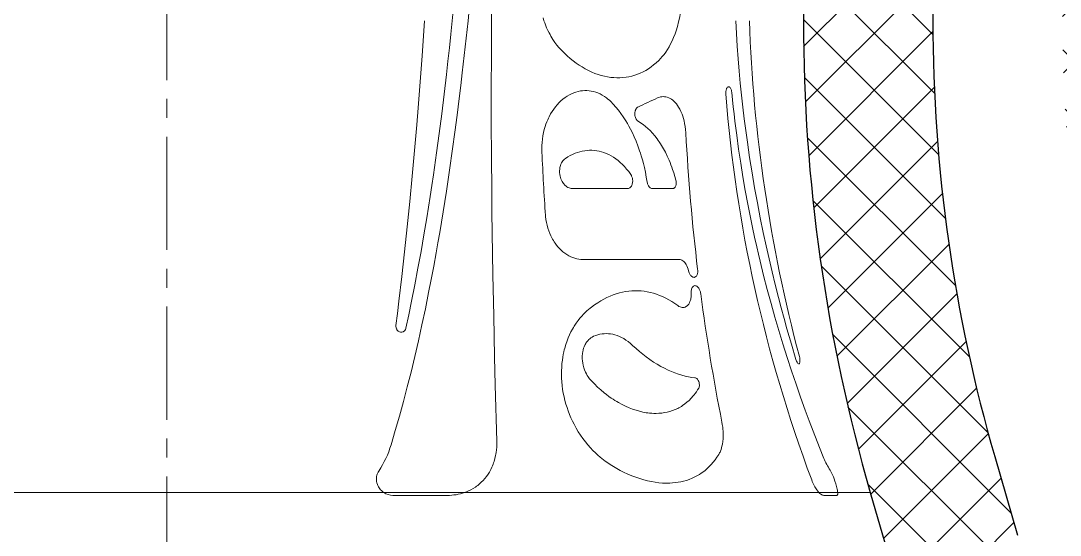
# Model space of a CAD drawing. Extents: x -234 to 800, y -95 to 506.
# Drawn here: x 306.49 to 354.65, y 107.97 to 131.83 of the extents above; entities that cross this region are included whole.
import ezdxf

# ---------------------------------------------------------------- set-up
doc = ezdxf.new("R2010")
doc.units = 0
doc.header["$LTSCALE"] = 7
doc.header["$MEASUREMENT"] = 0
doc.linetypes.add('CENTER2', pattern=[1.125, 0.75, -0.125, 0.125, -0.125])
for name, color, linetype, lineweight in [('1', 1, 'CENTER2', 15), ('3', 3, 'CONTINUOUS', 30), ('8', 252, 'CONTINUOUS', 15)]:
    doc.layers.add(name, color=color, linetype=linetype, lineweight=lineweight)

msp = doc.modelspace()

# ---------------------------------------------------------------- hatches: boundary and pattern name
at = {"layer": '8'}
h = msp.add_hatch(dxfattribs=at)
h.set_pattern_fill('ANSI37', color=256, scale=15)
h.paths.add_polyline_path([(352.7561, 197.4253, -0.0343345), (352.9819, 200.7098, 0.0343345), (353.3061, 205.4253), (353.3061, 208.4253, 0.1741773), (350.334, 216.6982), (344.2705, 224.048, -0.1279246), (344.0582, 224.5045), (336.3197, 266.8253), (330.2203, 266.8253), (338.1561, 223.4253, 0.1279246), (339.6422, 220.2298), (345.7057, 212.8799, -0.1741773), (347.3061, 208.4253), (347.3061, 205.4253, -0.0343345), (347.0383, 201.5309, 0.0343345), (346.7561, 197.4253, -0.0304595), (343.6519, 146.517, 0.0304595), (342.7561, 131.8253, 0.0705248), (345.8566, 109.9526), (346.9121, 106.3046, -0.0705248), (347.3061, 103.5253), (347.3061, 102.0253, -0.0515865), (347.1367, 100.3877), (346.9831, 99.6535, 0.0515865), (346.8561, 98.4253), (346.8561, 69.9253, 0.0515865), (346.9831, 68.6971), (347.1367, 67.963, -0.0515865), (347.3061, 66.3253, -0.029915), (346.4408, 51.8753), (353.3061, 51.8753), (353.3061, 66.3253, 0.0515865), (353.0096, 69.1912), (352.8561, 69.9253), (352.8561, 98.4253), (353.0096, 99.1594, 0.0515865), (353.3061, 102.0253), (353.3061, 103.5253, 0.0705248), (352.6757, 107.9721), (351.6202, 111.6202, -0.0705248), (348.7561, 131.8253, -0.0304595), (349.6075, 145.788, 0.0304595)])
h.paths.add_polyline_path([(348.1504, 141.6167), (348.7277, 149.7033), (344.9872, 149.9703), (344.4099, 141.8837)], flags=24)
h.paths.add_polyline_path([(347.8411, 149.9847), (348.3638, 157.3078), (345.7455, 157.4947), (345.2227, 150.1716)], flags=24)
h = msp.add_hatch(dxfattribs=at)
h.set_pattern_fill('ANSI37', color=256, scale=15)
h.paths.add_polyline_path([(366.2561, 266.8253), (342.4192, 266.8253), (349.7264, 226.8631), (354.9623, 220.5164, -0.1741773), (359.3061, 208.4253), (359.3061, 205.4253, -0.0343345), (358.9254, 199.8887, 0.0343345), (358.7561, 197.4253, -0.0304595), (355.563, 145.059, 0.0304595), (354.7561, 131.8253, 0.0705248), (357.3839, 113.2877), (358.4393, 109.6397, -0.0705248), (359.3061, 103.5253), (359.3061, 102.0253, -0.053183), (358.8561, 97.8066), (358.8561, 70.544, -0.053183), (359.3061, 66.3253), (359.3061, 51.8753), (366.2561, 51.8753)])
h.paths.add_polyline_path([(363.7529, 150.0169), (363.7529, 157.3586), (361.1279, 157.3586), (361.1279, 150.0169)], flags=24)
h.paths.add_polyline_path([(364.6573, 141.6922), (364.6573, 149.7993), (360.9073, 149.7993), (360.9073, 141.6922)], flags=24)

# ---------------------------------------------------------------- linework, layer by layer
at = {"layer": '1'}
msp.add_line((313.2561, 291.8253), (313.2561, 16.8753), dxfattribs=at)
at = {"layer": '3'}
for p, q in [((351.6202, 111.6202), (352.6757, 107.9721)), ((345.8566, 109.9526), (346.9121, 106.3046))]:
    msp.add_line(p, q, dxfattribs=at)
for centre, radius, start, end in [((463.6761, 131.8253), 120.92, 173.02135, 180), ((463.6761, 131.8253), 114.92, 173.02135, 180), ((421.4561, 131.8253), 78.7, 180, 196.136384), ((421.4561, 131.8253), 72.7, 180, 196.136384)]:
    msp.add_arc(centre, radius, start, end, dxfattribs=at)
at = {"layer": '8', "lineweight": 13, "ltscale": 0.064077}
msp.add_line((334.6156, 124.0507), (332.0525, 124.0507), dxfattribs=at)
at = {"layer": '8', "lineweight": 13, "ltscale": 0.024073}
msp.add_line((335.7501, 124.0507), (336.7131, 124.0507), dxfattribs=at)
at = {"layer": '8', "lineweight": 13, "ltscale": 0.112}
msp.add_line((337.0042, 120.758), (332.5242, 120.758), dxfattribs=at)
at = {"layer": '8', "lineweight": 13}
msp.add_line((345.8566, 109.9526), (297.6265, 109.9526), dxfattribs=at)
at = {"layer": '8', "lineweight": 13, "ltscale": 0.063107}
msp.add_line((326.2567, 109.8194), (323.7324, 109.8194), dxfattribs=at)
at = {"layer": '8', "lineweight": 13, "ltscale": 0.015162}
msp.add_line((344.307, 109.8194), (343.7006, 109.8194), dxfattribs=at)
at = {"layer": '8', "lineweight": 13}
for points in [[(330.7354, 131.8253), (330.6925, 131.9599)], [(323.6504, 112.1641), (323.8462, 112.8239), (324.0363, 113.4914), (324.221, 114.1666), (324.4003, 114.8493), (324.5743, 115.5396), (324.7483, 116.2601), (324.917, 116.9885), (325.0803, 117.725), (325.2384, 118.4695), (325.3915, 119.2221), (325.511, 119.8329), (325.6275, 120.449), (325.7409, 121.0704), (325.8234, 121.5361), (325.9043, 122.0047), (325.9849, 122.4835), (326.0638, 122.9651), (326.2159, 123.9293), (326.362, 124.9044), (326.5024, 125.8899), (326.6077, 126.6635), (326.7098, 127.443), (326.8088, 128.2281), (326.8809, 128.8205), (326.9514, 129.416), (327.0874, 130.6153), (327.217, 131.8253)], [(323.8762, 117.6944), (323.9477, 118.2589), (324.0174, 118.8258), (324.1519, 119.9669), (324.2799, 121.1173), (324.402, 122.277), (324.5185, 123.4452), (324.6298, 124.6218), (324.7361, 125.8061), (324.8378, 126.9976), (324.9033, 127.7958), (324.9669, 128.5967), (325.0889, 130.2064), (325.2044, 131.8253)], [(326.4845, 131.8253), (326.4202, 131.2003), (326.3542, 130.5778), (326.2863, 129.958), (326.2166, 129.3411), (326.1085, 128.4212), (325.9961, 127.5083), (325.8792, 126.6027), (325.7577, 125.7048), (325.6132, 124.6883), (325.5379, 124.1802), (325.461, 123.6749), (325.3836, 123.1802), (325.3046, 122.6884), (325.1737, 121.9013), (325.0383, 121.1217), (324.8982, 120.3498), (324.7534, 119.5856), (324.6038, 118.8293), (324.4734, 118.1959), (324.3393, 117.5681)], [(328.3079, 131.8253), (328.2975, 130.2467), (328.2932, 128.6693), (328.295, 127.0936), (328.3027, 125.5203), (328.3159, 123.9501), (328.3268, 122.9704), (328.3397, 121.9923), (328.3709, 120.0413), (328.4077, 118.1369), (328.4499, 116.2411), (328.4816, 114.9311), (328.5494, 112.3261)], [(331.5264, 130.4761), (331.4298, 130.5833), (331.3344, 130.6993), (331.2407, 130.8245), (331.1488, 130.9601), (331.1033, 131.0324), (331.0584, 131.1078), (331.0147, 131.1856), (330.9716, 131.2666), (330.915, 131.3808), (330.86, 131.5016), (330.807, 131.6295), (330.7705, 131.7255), (330.7354, 131.8253)], [(336.9878, 131.8253), (336.9606, 131.7178), (336.9323, 131.6142), (336.9018, 131.5104), (336.8705, 131.4107), (336.8068, 131.2269), (336.7405, 131.0572), (336.6719, 130.9001), (336.6012, 130.7545), (336.5286, 130.6193), (336.454, 130.4936), (336.3768, 130.3754), (336.2979, 130.2658), (336.2175, 130.1645), (336.136, 130.0715), (336.0537, 129.9862)], [(342.411, 116.1141), (342.199, 116.8242), (342.0951, 117.1822), (341.9928, 117.542), (341.8588, 118.0248), (341.7276, 118.511), (341.5994, 119.0005), (341.4494, 119.5926), (341.3039, 120.1894), (341.1631, 120.7912), (341.027, 121.3977), (340.8959, 122.0091), (340.7562, 122.6938), (340.623, 123.3844), (340.4965, 124.0805), (340.377, 124.7822), (340.3196, 125.1366), (340.2641, 125.4925), (340.2109, 125.8463), (340.1596, 126.2015), (340.0857, 126.7391), (340.0162, 127.2795), (339.9512, 127.8226), (339.8906, 128.3684), (339.8333, 128.9297), (339.781, 129.4937), (339.7336, 130.0602), (339.69, 130.6461), (339.6519, 131.2346), (339.6193, 131.8253)], [(336.0537, 129.9862), (335.9362, 129.8762), (335.817, 129.7752), (335.6963, 129.6829), (335.5741, 129.5991), (335.4504, 129.5235), (335.3252, 129.4559), (335.1987, 129.3959), (335.0708, 129.3437), (334.9416, 129.2988), (334.8111, 129.2613), (334.6741, 129.2299), (334.536, 129.2063), (334.3966, 129.1903), (334.2562, 129.1819), (334.1146, 129.181), (333.9721, 129.1876), (333.8285, 129.2019), (333.6839, 129.2236), (333.5385, 129.253), (333.3921, 129.2901), (333.2449, 129.335), (333.097, 129.3879), (332.9483, 129.4488), (332.7991, 129.518), (332.6493, 129.5957), (332.4991, 129.6821), (332.3599, 129.7701), (332.2206, 129.866), (332.0812, 129.9702), (331.9418, 130.083), (331.8028, 130.2046), (331.6643, 130.3355), (331.5264, 130.4761)], [(330.6402, 125.7282), (330.6365, 125.8833), (330.6394, 126.0366), (330.6487, 126.1862), (330.6637, 126.3307), (330.6875, 126.4905), (330.7172, 126.6418), (330.7519, 126.7844), (330.7908, 126.9185), (330.8282, 127.0306), (330.868, 127.1365), (330.9097, 127.2363), (330.942, 127.3074), (330.9751, 127.3756), (331.044, 127.5046), (331.1154, 127.6232), (331.1886, 127.7322), (331.2635, 127.8325), (331.3487, 127.9351), (331.4352, 128.0283), (331.5227, 128.1128), (331.6113, 128.1894), (331.7111, 128.266), (331.8116, 128.3336), (331.9128, 128.3927), (332.0144, 128.4436), (332.1163, 128.4867), (332.2184, 128.5222), (332.3206, 128.5502), (332.4221, 128.5707), (332.5236, 128.5842), (332.625, 128.5907), (332.7263, 128.5901), (332.8273, 128.5826), (332.9279, 128.5681), (333.0282, 128.5464), (333.1305, 128.5168), (333.2322, 128.4793), (333.3334, 128.434), (333.4341, 128.3804), (333.534, 128.3183), (333.5838, 128.2839), (333.6333, 128.2471), (333.699, 128.1945), (333.7644, 128.1374), (333.8293, 128.0757)], [(339.1653, 128.4312), (339.1633, 128.4761), (339.1644, 128.5194), (339.1678, 128.5584), (339.173, 128.5924), (339.1802, 128.6251), (339.1885, 128.6529), (339.1982, 128.6784), (339.2084, 128.6997), (339.2291, 128.7311), (339.2494, 128.751), (339.2702, 128.7628), (339.2912, 128.767), (339.3123, 128.7641), (339.3337, 128.7539), (339.355, 128.7357), (339.3765, 128.708), (339.3974, 128.6691), (339.4076, 128.6444), (339.4172, 128.6154), (339.4301, 128.5629), (339.4396, 128.4974)], [(336.0003, 128.2482), (336.0644, 128.2739), (336.1286, 128.2923), (336.193, 128.3036), (336.2574, 128.308), (336.3219, 128.3054), (336.3863, 128.2957), (336.4506, 128.279), (336.5147, 128.255), (336.5785, 128.2236), (336.6418, 128.1845), (336.7046, 128.1376), (336.7599, 128.0888), (336.8146, 128.033), (336.8687, 127.9695), (336.9224, 127.8974), (336.9755, 127.8159), (337.0294, 127.7205), (337.0822, 127.6119), (337.108, 127.5522), (337.1333, 127.4886), (337.1658, 127.3975), (337.1966, 127.2985), (337.2253, 127.1914), (337.2537, 127.064), (337.2776, 126.9269), (337.2961, 126.7811), (337.3079, 126.6294)], [(339.4396, 128.4974), (339.4723, 128.1655), (339.5069, 127.8348), (339.5437, 127.503), (339.5823, 127.1725), (339.6649, 126.5171), (339.7546, 125.8668), (339.8514, 125.2218), (339.9549, 124.5824), (340.065, 123.9488), (340.1813, 123.321), (340.3037, 122.6994), (340.3979, 122.2441), (340.4951, 121.7921), (340.5954, 121.3435), (340.6725, 121.0092), (340.7512, 120.6768), (340.9133, 120.0179), (341.0813, 119.3666), (341.255, 118.7232), (341.434, 118.0875), (341.6181, 117.4597), (341.8068, 116.8397), (342.0056, 116.2101), (342.2088, 115.5889), (342.416, 114.9758), (342.6271, 114.371), (342.8416, 113.7743), (343.0228, 113.2832), (343.2061, 112.7975), (343.3914, 112.3174), (343.5315, 111.9608), (343.6726, 111.6072)], [(333.8293, 128.0757), (333.9485, 127.9527), (334.0664, 127.8207), (334.183, 127.6793), (334.2981, 127.5277), (334.4118, 127.3653), (334.468, 127.2797), (334.5239, 127.1912), (334.5977, 127.0681), (334.6708, 126.9392), (334.743, 126.804), (334.8319, 126.6258), (334.9189, 126.4371), (335.0039, 126.237), (335.0864, 126.0245), (335.1661, 125.7987), (335.2048, 125.6806), (335.2426, 125.559), (335.2932, 125.3844), (335.3416, 125.203), (335.3874, 125.0148), (335.4346, 124.7991), (335.4777, 124.5752), (335.5162, 124.3449)], [(335.1003, 127.1667), (335.0719, 127.1867), (335.044, 127.2138), (335.0167, 127.2493), (335.0034, 127.2708), (334.9905, 127.2955), (334.9736, 127.3356), (334.9588, 127.3841), (334.9522, 127.4144), (334.9471, 127.4471), (334.9439, 127.4813), (334.943, 127.5161), (334.9444, 127.5518), (334.9481, 127.5856), (334.9534, 127.6162), (334.9599, 127.6434), (334.9687, 127.6716), (334.9785, 127.6966), (335, 127.7385), (335.0231, 127.771), (335.0453, 127.7944), (335.068, 127.8124), (335.0912, 127.8257)], [(336.8478, 124.4324), (336.7996, 124.6059), (336.7493, 124.7713), (336.6974, 124.9288), (336.6579, 125.0405), (336.6177, 125.1482), (336.5758, 125.2545), (336.5333, 125.3569), (336.4477, 125.5481), (336.3604, 125.7257), (336.2715, 125.8909), (336.1812, 126.0446), (336.1296, 126.1267), (336.0777, 126.2055), (336.0253, 126.2815), (335.9726, 126.3543), (335.8667, 126.4906), (335.7599, 126.6158), (335.6522, 126.7304), (335.5436, 126.8353), (335.4341, 126.9309), (335.3237, 127.0178), (335.2124, 127.0963), (335.1003, 127.1667)], [(331.7289, 125.4408), (331.8394, 125.5127), (331.9504, 125.5765), (332.0618, 125.6323), (332.1736, 125.6807), (332.2855, 125.7216), (332.3977, 125.7553), (332.5099, 125.7819), (332.6222, 125.8016), (332.7345, 125.8145), (332.8467, 125.8204), (332.9588, 125.8196), (333.0705, 125.812), (333.1819, 125.7977), (333.293, 125.7764), (333.4037, 125.7483), (333.5141, 125.7131), (333.624, 125.6707), (333.7337, 125.6208), (333.8429, 125.5634), (333.9518, 125.4979), (334.0602, 125.4243), (334.1681, 125.342), (334.268, 125.2573), (334.3673, 125.1642), (334.466, 125.0624), (334.564, 124.9512), (334.661, 124.8302), (334.7569, 124.6986)], [(332.0525, 124.0507), (332.0014, 124.0539), (331.9501, 124.0634), (331.8987, 124.0795), (331.8472, 124.1023), (331.7956, 124.1324), (331.7442, 124.1705), (331.7171, 124.1942), (331.6901, 124.2206), (331.6658, 124.2471), (331.6417, 124.2763), (331.6078, 124.323), (331.5748, 124.3767), (331.5432, 124.4385), (331.5198, 124.4939), (331.4987, 124.5553), (331.4807, 124.623), (331.4669, 124.6968), (331.4582, 124.783), (331.4572, 124.8695), (331.4637, 124.952), (331.4763, 125.0275), (331.4865, 125.07), (331.498, 125.1092), (331.524, 125.179), (331.5527, 125.2385), (331.5808, 125.2858), (331.6103, 125.3271), (331.6409, 125.3635), (331.6843, 125.4059), (331.7289, 125.4408)], [(334.7569, 124.6986), (334.7838, 124.6543), (334.7978, 124.6257), (334.811, 124.5931), (334.8214, 124.5618), (334.8305, 124.5274), (334.8373, 124.4937), (334.8423, 124.4576), (334.8451, 124.4208), (334.8456, 124.3847), (334.8438, 124.3489), (334.84, 124.3156), (334.8283, 124.2589), (334.8194, 124.2301), (334.8096, 124.2046), (334.788, 124.162), (334.7644, 124.1281), (334.7365, 124.0989), (334.7074, 124.0772), (334.6774, 124.0623), (334.6467, 124.0536), (334.6156, 124.0507)], [(335.5162, 124.3449), (335.5247, 124.3016), (335.5355, 124.2633), (335.5462, 124.2339), (335.5574, 124.2081), (335.5808, 124.1655), (335.605, 124.1319), (335.6338, 124.1014), (335.6633, 124.0785), (335.6927, 124.0628), (335.7217, 124.0537), (335.7501, 124.0507)], [(336.7131, 124.0507), (336.734, 124.0529), (336.7542, 124.0592), (336.7751, 124.071), (336.7951, 124.0883), (336.8144, 124.1122), (336.8326, 124.1446), (336.8419, 124.1672), (336.8504, 124.1943), (336.8569, 124.2229), (336.8617, 124.2554), (336.8643, 124.2995), (336.8623, 124.3484), (336.8565, 124.3925), (336.8478, 124.4324)], [(332.5242, 120.758), (332.4361, 120.7614), (332.3471, 120.7715), (332.2575, 120.7885), (332.1672, 120.8124), (332.0764, 120.8433), (331.9851, 120.8817), (331.8934, 120.9277), (331.8016, 120.9816), (331.708, 121.0451), (331.6148, 121.1177), (331.5685, 121.1576), (331.5222, 121.2001), (331.4531, 121.269), (331.3844, 121.3446), (331.3161, 121.4276), (331.2485, 121.5187), (331.21, 121.5754), (331.1719, 121.635), (331.137, 121.6936), (331.1026, 121.7552), (331.0506, 121.8574), (331.0009, 121.968), (330.9542, 122.0876), (330.9113, 122.2168), (330.8771, 122.3407), (330.8479, 122.4723), (330.825, 122.6093), (330.8091, 122.7505), (330.8059, 122.7932)], [(337.4329, 120.2387), (337.4133, 120.314), (337.3909, 120.3806), (337.3592, 120.4557), (337.3261, 120.5187), (337.2923, 120.5716), (337.2585, 120.6158), (337.215, 120.6621), (337.172, 120.6979), (337.1296, 120.7247), (337.0876, 120.7433), (337.0458, 120.7543), (337.0042, 120.758)], [(337.856, 120.3039), (337.8603, 120.2506), (337.8602, 120.2011), (337.8567, 120.1575), (337.8506, 120.1196), (337.8436, 120.0901), (337.8355, 120.0643), (337.817, 120.0219), (337.7976, 119.9912), (337.7767, 119.9677), (337.7549, 119.9503), (337.7324, 119.9384), (337.7118, 119.932), (337.6906, 119.9293), (337.669, 119.9304), (337.6524, 119.9336), (337.6356, 119.939), (337.61, 119.9511), (337.5839, 119.9685), (337.5571, 119.9922), (337.5305, 120.0222), (337.5134, 120.0453), (337.4963, 120.0725), (337.4791, 120.1048), (337.4622, 120.143), (337.4464, 120.1877), (337.4329, 120.2387)], [(337.5551, 119.2166), (337.5546, 119.2664), (337.5579, 119.3104), (337.5638, 119.3487), (337.5717, 119.3819), (337.5849, 119.4206), (337.5999, 119.452), (337.6161, 119.4776), (337.6289, 119.4934), (337.6421, 119.5069), (337.6697, 119.5272), (337.6989, 119.5394), (337.7277, 119.5439), (337.7573, 119.5417), (337.7877, 119.5325), (337.8188, 119.5161), (337.8506, 119.4915), (337.8777, 119.4636), (337.9048, 119.4282), (337.9317, 119.3835), (337.958, 119.3266), (337.9705, 119.2924), (337.982, 119.254), (337.9919, 119.2117), (337.9993, 119.1669)], [(332.6589, 118.31), (332.728, 118.3734), (332.7974, 118.4344), (332.8683, 118.494), (332.9395, 118.5512), (333.0811, 118.6576), (333.2235, 118.755), (333.3663, 118.8437), (333.5096, 118.924), (333.6533, 118.9962), (333.7972, 119.0605), (333.9415, 119.117), (334.0859, 119.166), (334.2306, 119.2075), (334.3754, 119.2417), (334.5194, 119.2685), (334.6634, 119.2882), (334.8073, 119.3008), (334.9511, 119.3063), (335.0946, 119.3048), (335.2379, 119.2962), (335.381, 119.2806), (335.5237, 119.2579), (335.6662, 119.228), (335.8083, 119.191), (335.9501, 119.1466), (336.0918, 119.0948), (336.2333, 119.0354), (336.3745, 118.9682), (336.5156, 118.8931), (336.6564, 118.8099), (336.7971, 118.7183), (336.9375, 118.6181)], [(336.9375, 118.6181), (336.9889, 118.5841), (337.0394, 118.5589), (337.089, 118.5418), (337.1377, 118.5324), (337.1853, 118.5306), (337.2317, 118.5364), (337.2767, 118.5498), (337.2989, 118.5595), (337.3207, 118.5713), (337.3419, 118.5852), (337.3627, 118.6012), (337.3899, 118.6264), (337.4161, 118.656), (337.4413, 118.6906), (337.471, 118.7415), (337.4981, 118.8022), (337.5111, 118.8387), (337.523, 118.8786), (337.5326, 118.9175), (337.5409, 118.9596), (337.5489, 119.0152), (337.5544, 119.0764), (337.5567, 119.1439), (337.5551, 119.2166)], [(333.8022, 111.2506), (333.6507, 111.3523), (333.5745, 111.407), (333.4982, 111.4644), (333.4225, 111.524), (333.3466, 111.5862), (333.2325, 111.6853), (333.1183, 111.7911), (333.0042, 111.9042), (332.8902, 112.025), (332.7739, 112.1572), (332.6582, 112.2984), (332.5433, 112.4496), (332.4295, 112.6119), (332.3269, 112.7704), (332.2261, 112.9396), (332.1766, 113.0283), (332.1278, 113.12), (332.0563, 113.2631), (331.987, 113.413), (331.9205, 113.5698), (331.8574, 113.7335), (331.803, 113.8899), (331.7523, 114.0521), (331.706, 114.2195), (331.6647, 114.3916), (331.63, 114.562), (331.6009, 114.7345), (331.5779, 114.9079), (331.5611, 115.081), (331.5505, 115.2527), (331.546, 115.4218), (331.5476, 115.5962), (331.5553, 115.7655), (331.5687, 115.9291), (331.587, 116.0864), (331.6073, 116.221), (331.6307, 116.3504), (331.657, 116.4746), (331.6784, 116.5645), (331.7012, 116.6517), (331.7504, 116.8186), (331.8047, 116.978), (331.8627, 117.1276), (331.9237, 117.2682), (331.9874, 117.4004), (332.0535, 117.5247), (332.0959, 117.5987), (332.139, 117.6701), (332.2273, 117.8052), (332.3182, 117.9308), (332.4014, 118.0357), (332.4861, 118.1336), (332.572, 118.225), (332.6589, 118.31)], [(324.3393, 117.5681), (324.3312, 117.539), (324.3209, 117.5139), (324.3102, 117.494), (324.2988, 117.4768), (324.2844, 117.459), (324.2693, 117.4439), (324.2512, 117.429), (324.2325, 117.4168), (324.2134, 117.407), (324.1942, 117.3995), (324.1552, 117.3905), (324.1156, 117.3889), (324.0804, 117.3935), (324.0448, 117.404), (324.0089, 117.4212), (323.9819, 117.4394), (323.9557, 117.4625), (323.9395, 117.4802), (323.9237, 117.5009), (323.9113, 117.5206), (323.8997, 117.5432), (323.8884, 117.5719), (323.8796, 117.6048), (323.8742, 117.6502), (323.8762, 117.6944)], [(332.9189, 115.1474), (332.8833, 115.1877), (332.8478, 115.2309), (332.8163, 115.2723), (332.7852, 115.3165), (332.7419, 115.384), (332.6996, 115.4583), (332.6589, 115.5401), (332.6181, 115.6358), (332.5992, 115.6869), (332.5814, 115.7404), (332.565, 115.7965), (332.5502, 115.8549), (332.5305, 115.9515), (332.5167, 116.0504), (332.5092, 116.1488), (332.5079, 116.2443), (332.5102, 116.3035), (332.5146, 116.3603), (332.5212, 116.4155), (332.5296, 116.468), (332.5504, 116.5639), (332.5733, 116.6421), (332.5993, 116.713), (332.6275, 116.7772), (332.6497, 116.8211), (332.6729, 116.862), (332.6973, 116.9007), (332.7224, 116.9368), (332.7658, 116.9915), (332.8109, 117.0401), (332.8574, 117.0829), (332.9049, 117.1204), (332.9371, 117.1425), (332.9697, 117.1624), (333.0356, 117.196)], [(333.0356, 117.196), (333.1315, 117.2346), (333.2284, 117.2659), (333.326, 117.2899), (333.4243, 117.3068), (333.5233, 117.3167), (333.6227, 117.3197), (333.7226, 117.3157), (333.8227, 117.3048), (333.9232, 117.2869), (334.0247, 117.2617), (334.1264, 117.2293), (334.2283, 117.1894), (334.3303, 117.1418), (334.4325, 117.0861), (334.535, 117.0221), (334.6376, 116.9491), (334.7405, 116.8666), (334.8434, 116.7739)], [(334.8434, 116.7739), (335.0007, 116.6285), (335.1574, 116.492), (335.3134, 116.3638), (335.4687, 116.2439), (335.6414, 116.1189), (335.8127, 116.0034), (335.9826, 115.8972), (336.1509, 115.7998), (336.3174, 115.7112), (336.4822, 115.631), (336.6451, 115.5591), (336.8061, 115.4952), (336.9652, 115.4393), (337.1222, 115.3911), (337.2772, 115.3506), (337.43, 115.3178), (337.5806, 115.2925), (337.7289, 115.2747)], [(342.5677, 116.2665), (342.5846, 116.19), (342.5944, 116.1167), (342.597, 116.0598), (342.5952, 116.0162), (342.5888, 115.9759), (342.5795, 115.9481), (342.5681, 115.9299), (342.5548, 115.9198), (342.5398, 115.9171), (342.523, 115.922), (342.5038, 115.9357), (342.4831, 115.9589), (342.4608, 115.9935), (342.4365, 116.0432), (342.4239, 116.0755), (342.411, 116.1141)], [(337.9065, 114.7973), (337.8516, 114.7077), (337.7951, 114.6226), (337.7372, 114.5416), (337.6928, 114.4836), (337.6476, 114.4278), (337.5549, 114.3228), (337.4593, 114.2261), (337.3609, 114.1375), (337.2597, 114.0567), (337.156, 113.9833), (337.1008, 113.9478), (337.0449, 113.9143), (336.9878, 113.8823), (336.9299, 113.8523), (336.813, 113.7983), (336.6937, 113.7517), (336.572, 113.7124), (336.448, 113.6802), (336.3218, 113.655), (336.1936, 113.6367), (336.0633, 113.6253), (335.931, 113.6207), (335.8318, 113.6217), (335.7315, 113.6264), (335.6303, 113.6349), (335.5539, 113.6436), (335.477, 113.6545), (335.3991, 113.6675), (335.3208, 113.6827), (335.1629, 113.7194), (335.003, 113.7647), (334.8414, 113.8189), (334.6779, 113.8821), (334.5159, 113.9531), (334.3524, 114.0332), (334.1877, 114.1227), (334.1042, 114.1715), (334.0205, 114.2228), (333.9381, 114.2756), (333.8555, 114.3309), (333.7441, 114.4094), (333.6323, 114.4927), (333.5203, 114.5811), (333.3704, 114.7072), (333.22, 114.8432), (333.0694, 114.9898), (332.9941, 115.0671), (332.9189, 115.1474)], [(337.7289, 115.2747), (337.7567, 115.2687), (337.7852, 115.2555), (337.8145, 115.2343), (337.8448, 115.2034), (337.8661, 115.1748), (337.8873, 115.1391), (337.9077, 115.0936), (337.9226, 115.0481), (337.9333, 114.9971), (337.9381, 114.9434), (337.9365, 114.8979), (337.9296, 114.8563), (337.9192, 114.8233), (337.9065, 114.7973)], [(338.9788, 113.211), (338.9989, 113.0997), (339.0149, 112.9896), (339.0269, 112.8823), (339.0333, 112.8044), (339.0375, 112.7292), (339.0398, 112.6525), (339.04, 112.579), (339.0347, 112.4412), (339.0228, 112.3153), (339.0054, 112.2006), (338.9834, 112.0965), (338.9622, 112.0173), (338.9385, 111.9444), (338.9129, 111.8773), (338.8925, 111.8305), (338.8712, 111.7866), (338.8321, 111.7167)], [(328.5494, 112.3261), (328.5501, 112.1906), (328.545, 112.0588), (328.5344, 111.9315), (328.5189, 111.8095), (328.5067, 111.7347), (328.4929, 111.6622), (328.4608, 111.5241), (328.4235, 111.3949), (328.4011, 111.3276), (328.3775, 111.2627), (328.351, 111.1957), (328.3232, 111.1312), (328.2664, 111.0132), (328.2061, 110.9035), (328.1426, 110.8016), (328.069, 110.6966), (327.9925, 110.5998), (327.9135, 110.5106), (327.8323, 110.4284), (327.7493, 110.3528), (327.6645, 110.2834), (327.6129, 110.2446), (327.5607, 110.2078), (327.4547, 110.1399), (327.3465, 110.0792), (327.2362, 110.0254), (327.1463, 109.9869), (327.0553, 109.9526)], [(338.8321, 111.7167), (338.7505, 111.5892), (338.6657, 111.4694), (338.5779, 111.3572), (338.4871, 111.2521), (338.3935, 111.1541), (338.2972, 111.0627), (338.1982, 110.9778), (338.0966, 110.8992), (338.0175, 110.8434), (337.937, 110.7911), (337.855, 110.7422), (337.7926, 110.7077), (337.7294, 110.6751), (337.6008, 110.6153), (337.4691, 110.5626), (337.3345, 110.5171), (337.1971, 110.4785), (337.0745, 110.4503), (336.95, 110.4274), (336.8235, 110.4097), (336.6952, 110.3972), (336.565, 110.3897), (336.4828, 110.3876), (336.3999, 110.3876), (336.2321, 110.3934), (336.0618, 110.4071), (335.889, 110.4288), (335.7137, 110.4585), (335.5361, 110.4962), (335.3563, 110.5421), (335.1742, 110.5962), (334.99, 110.6588), (334.8039, 110.7299), (334.6159, 110.8097), (334.4261, 110.8986), (334.2715, 110.9772), (334.1159, 111.0619), (333.9595, 111.153), (333.8022, 111.2506)], [(323.3114, 109.9526), (323.2795, 109.9755), (323.2479, 110.0008), (323.2062, 110.0384), (323.1654, 110.081), (323.1255, 110.1294), (323.0959, 110.1714), (323.0674, 110.2179), (323.0401, 110.2711), (323.0157, 110.3296), (322.9944, 110.3971), (322.9789, 110.4701), (322.9726, 110.5222), (322.9701, 110.5746), (322.9715, 110.6257), (322.9748, 110.6623), (322.9798, 110.6971), (322.9943, 110.762), (323.0055, 110.7987), (323.0182, 110.8328), (323.0468, 110.8941), (323.0789, 110.9478)], [(343.9545, 111.0574), (343.9983, 110.9872), (344.0443, 110.9026), (344.0935, 110.7992), (344.146, 110.6724), (344.1801, 110.5797), (344.2141, 110.4771), (344.2507, 110.3517)], [(343.4743, 109.9526), (343.4234, 110.0112), (343.3702, 110.0825), (343.3144, 110.169), (343.2853, 110.2192), (343.2554, 110.2747), (343.2255, 110.3345), (343.1957, 110.399), (343.1678, 110.4648), (343.1393, 110.5376)], [(343.7006, 109.8194), (343.6732, 109.822), (343.6445, 109.8295), (343.6149, 109.8419), (343.5921, 109.8543), (343.569, 109.8692), (343.5222, 109.9061), (343.4743, 109.9526)], [(344.3465, 109.9526), (344.3478, 109.9023), (344.3459, 109.88), (344.3424, 109.8603), (344.337, 109.8439), (344.3299, 109.8315), (344.3195, 109.8225), (344.307, 109.8194)]]:
    msp.add_lwpolyline(points, dxfattribs=at)
for centre, radius, start, end in [((174.4847, 147.1293), 152.7684, 354.250601, 359.770375), ((169.8802, 148.0673), 158.1734, 354.106199, 358.160674), ((5669.1291, 84.7523), 5341.0291, 179.37507, 179.4950218), ((330.1934, 133.4367), 6.9833, 346.65826, 359.61413), ((384.6999, 22.2735), 116.6289, 114.680693, 115.173177), ((319.2726, 113.4773), 4.5703, 326.39324, 343.3023), ((346.5061, 112.7066), 3.0388, 201.20701, 212.87718), ((323.7392, 110.5704), 0.7512, 235.29214, 269.48002), ((326.267, 112.225), 2.4054, 269.75311, 289.13062), ((343.5212, 109.8748), 0.8291, 5.39132, 15.80344)]:
    msp.add_arc(centre, radius, start, end, dxfattribs=at)
for centre, major_axis, ratio, start_param, end_param in [((499.5255, 131.9708), (159.2902, -3.6859), 0.6522804, 3.1784518, 3.328683), ((607.6792, 149.4289), (268.5005, 21.1714), 0.4856617, 3.1402609, 3.2794578), ((400.9628, 131.8253), (0, 78.7), 0.8105981, 1.6368666, 1.7177205), ((376.5103, 131.8253), (0, -78.7), 0.5846044, 4.7899398, 4.8274086), ((400.9628, 131.8253), (0, -78.7), 0.8105981, 4.8739351, 4.9511737), ((416.4879, 131.8253), (0, -78.7), 0.9540835, 4.9887471, 4.9920658)]:
    msp.add_ellipse(centre, major_axis=major_axis, ratio=ratio, start_param=start_param, end_param=end_param, dxfattribs=at)

doc.saveas('drawing.dxf')
